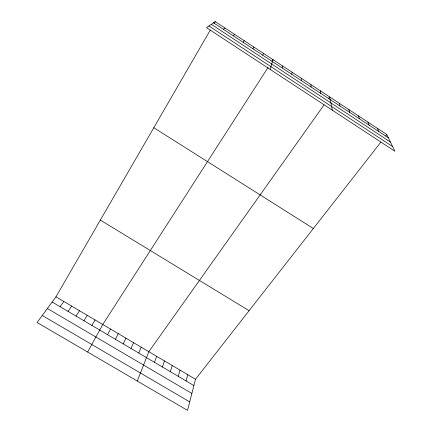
<?xml version="1.0" encoding="UTF-8"?>
<svg xmlns="http://www.w3.org/2000/svg" width="432" height="432" viewBox="0 0 432 432"><rect width="100%" height="100%" fill="white"/><g stroke="black" fill="none" stroke-linecap="round" stroke-linejoin="round"><path stroke-width="0.65" d="M301.498 80.692L301.514 78.408M291.859 74.353L292.059 72.187M282.182 67.991L282.571 65.939M380.867 142.144L195.496 379.258L187.531 410.4L37.103 322.51L55.949 296.822L210.233 30.202M186.046 380.932L187.774 374.695M270.151 69.401L273.051 59.67L271.987 61.322M178.184 376.299L180.031 370.121M170.294 371.65L172.265 365.537M162.389 366.989L164.479 360.936M154.456 362.313L156.665 356.319M137.295 381.046L148.835 351.691L324.054 104.873M138.758 353.063L141.21 347.188M262.732 55.193L263.498 53.384M130.999 348.484L133.569 342.673M123.212 343.894L125.901 338.148M115.403 339.293L118.217 333.607M107.573 334.681L110.506 329.049M87.647 352.042L102.778 324.486L268.094 67.381M252.952 48.762L253.908 47.072M214.213 23.323L215.212 21.6L386.807 134.546L394.897 151.243L206.523 27.653L215.212 21.6M91.849 325.409L95.029 319.907M83.954 320.755L87.259 315.317M76.037 316.089L79.461 310.711M68.094 311.407L71.647 306.094M60.129 306.715L63.812 301.466M328.558 98.534L329.681 96.952L332.321 110.187M243.14 42.309L244.285 40.738M385.619 136.069L386.807 134.546M233.291 35.829L234.625 34.382M223.409 29.327L224.937 28.004M42.26 315.479L189.713 401.884M47.374 308.513L191.867 393.444M55.949 296.822L195.496 379.258M52.148 302.006L193.887 385.555M100.354 220.088L249.097 310.7M153.808 127.715L313.351 228.506M213.484 22.804L388.417 137.867M211.302 24.322L390.452 142.069M208.937 25.969L392.656 146.61M377.368 128.336L378.805 131.544M367.902 122.105L369.155 125.199M358.398 115.852L359.473 118.832M348.862 109.571L349.753 112.439M339.287 103.27L339.995 106.018M320.328 90.79L320.668 93.307M310.937 84.613L311.099 87.01"/></g></svg>
